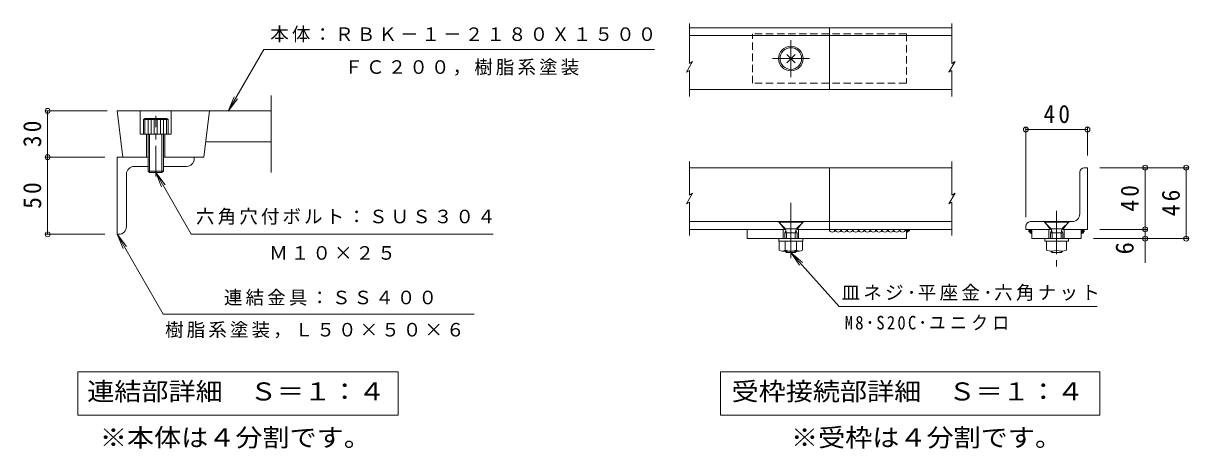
# Model space of a CAD drawing. Units: millimetres on the paper, enlarged 15 times, with parts at other scales. Extents: x -2648 to 2841, y -2054 to 1725.
# Drawn here: x 3 to 2841, y 581 to 1615 of the extents above; entities that cross this region are included whole.
import ezdxf
from ezdxf.enums import TextEntityAlignment as Align

# ---------------------------------------------------------------- set-up
doc = ezdxf.new("R2010")
doc.units = ezdxf.units.MM
doc.header["$LTSCALE"] = 15
doc.header["$PDMODE"] = 32
doc.header["$PDSIZE"] = 12
for name, pattern in [('CHAIN1', [8, 5, -1, 1, -1]), ('CHAIN2', [12, 9, -1, 1, -1]), ('DASHED1', [1.8, 1.2, -0.6])]:
    doc.linetypes.add(name, pattern=pattern)
for name, color, linetype, lineweight in [('1-0', 3, 'Continuous', 9), ('1-4', 7, 'Continuous', 9), ('1-5', 7, 'Continuous', 9)]:
    doc.layers.add(name, color=color, linetype=linetype, lineweight=lineweight)
doc.styles.add('ＭＳ ゴシック', font='')
doc.styles.get('ＭＳ ゴシック').set_extended_font_data('MS Gothic')

msp = doc.modelspace()

# ---------------------------------------------------------------- linework, layer by layer
at = {"layer": '1-0'}
for p, q in [((231.43, 1402.07), (245.24, 1289.57)), ((456.43, 1402.07), (442.62, 1289.57)), ((442.62, 1289.57), (418.93, 1289.57))]:
    msp.add_line(p, q, dxfattribs=at)
at = {"layer": '1-4', "color": 4}
for p, q in [((1625.23, 1614.96), (1625.23, 1517.56)), ((2264.22, 1614.96), (2264.22, 1517.56)), ((1617.81, 1496.15), (1632.65, 1521.85)), ((1632.65, 1521.85), (1625.23, 1517.56)), ((2256.8, 1496.15), (2271.63, 1521.85)), ((2271.63, 1521.85), (2264.22, 1517.56)), ((2256.8, 1496.15), (2264.22, 1500.43)), ((2264.22, 1500.43), (2264.22, 1437.44)), ((231.43, 1289.57), (231.43, 1102.07)), ((306.43, 1289.57), (231.43, 1289.57)), ((343.93, 1289.57), (418.93, 1289.57)), ((418.93, 1285.81), (418.93, 1289.57)), ((1625.23, 1279), (1625.23, 1197.56)), ((2264.22, 1279), (2264.22, 1197.56)), ((306.43, 1267.07), (272.68, 1267.07)), ((400.18, 1267.07), (343.93, 1267.07)), ((253.93, 1120.82), (253.93, 1248.32)), ((1617.81, 1176.15), (1632.65, 1201.84)), ((1632.65, 1201.84), (1625.23, 1197.56)), ((2256.8, 1176.15), (2271.63, 1201.84)), ((2271.63, 1201.84), (2264.22, 1197.56)), ((235.18, 1102.07), (231.43, 1102.07))]:
    msp.add_line(p, q, dxfattribs=at)
at = {"layer": '1-4', "color": 3}
for p, q in [((1965.68, 1604.29), (1625.23, 1604.29)), ((1965.68, 1454.29), (1965.68, 1604.29)), ((1965.68, 1604.29), (2264.22, 1604.29)), ((1965.68, 1585.54), (1625.23, 1585.54)), ((1965.68, 1585.54), (2264.22, 1585.54)), ((1965.68, 1454.29), (1625.23, 1454.29)), ((1965.68, 1454.29), (2264.22, 1454.29)), ((606.43, 1252.07), (606.43, 1439.57)), ((606.43, 1402.07), (231.43, 1402.07)), ((287.68, 1402.07), (287.68, 1345.82)), ((362.68, 1402.07), (362.68, 1345.82)), ((362.68, 1345.82), (287.68, 1345.82)), ((302.68, 1345.82), (302.68, 1289.57)), ((347.68, 1345.82), (347.68, 1289.57)), ((606.43, 1327.07), (447.22, 1327.07)), ((1625.23, 1264), (2264.22, 1264)), ((1965.68, 1264), (1965.68, 1113.99)), ((2575.31, 1151.49), (2575.31, 1252.74)), ((2586.56, 1263.99), (2594.06, 1263.99)), ((2594.06, 1263.99), (2594.06, 1113.99)), ((1841.93, 1132.75), (1625.23, 1132.75)), ((1625.23, 1113.99), (1856.93, 1113.99)), ((1765.54, 1091.49), (1765.54, 1113.99)), ((1856.93, 1113.99), (1841.93, 1132.75)), ((1853.18, 1113.99), (1853.18, 1091.49)), ((1886.93, 1113.99), (1901.93, 1132.75)), ((1886.93, 1113.99), (2264.22, 1113.99)), ((1890.68, 1113.99), (1890.68, 1091.49)), ((2264.22, 1132.75), (1901.93, 1132.75)), ((2153.18, 1113.99), (2153.18, 1091.49)), ((2444.06, 1121.49), (2444.06, 1113.99)), ((2444.06, 1113.99), (2504.06, 1113.99)), ((2500.31, 1113.99), (2500.31, 1091.49)), ((2534.06, 1113.99), (2549.06, 1132.74)), ((2534.06, 1113.99), (2594.06, 1113.99)), ((2537.81, 1113.99), (2537.81, 1091.49)), ((2556.56, 1132.74), (2549.06, 1132.74)), ((2579.06, 1113.99), (2579.06, 1091.49)), ((1765.54, 1091.49), (2153.18, 1091.49))]:
    msp.add_line(p, q, dxfattribs=at)
at = {"layer": '1-4', "color": 4, "linetype": 'DASHED1'}
for p in [(2153.18, 1589.29), (1778.18, 1469.29)]:
    msp.add_line(p, (1778.18, 1589.29), dxfattribs=at)
at = {"layer": '1-4', "color": 4, "linetype": 'CHAIN2'}
for p, q in [((1871.93, 1484.29), (1871.93, 1574.29)), ((1916.93, 1529.29), (1826.93, 1529.29)), ((1871.93, 1178.48), (1871.93, 1044.08))]:
    msp.add_line(p, q, dxfattribs=at)
at = {"layer": '1-4'}
for p, q in [((501.57, 1401.7), (588.17, 1551.7)), ((1539.98, 1551.7), (588.17, 1551.7)), ((1882.1, 1519.12), (1861.75, 1539.47)), ((1861.75, 1519.12), (1882.1, 1539.47)), ((501.57, 1401.7), (515.92, 1436.35)), ((501.57, 1401.7), (524.4, 1431.45)), ((57.39, 1402.07), (207.05, 1402.07)), ((61.89, 1402.07), (61.89, 1289.57)), ((2444.06, 1361.46), (2444.06, 1143.99)), ((2444.06, 1356.96), (2594.06, 1356.96)), ((2594.06, 1361.46), (2594.06, 1293.99)), ((57.39, 1289.57), (201.43, 1289.57)), ((61.89, 1289.57), (61.89, 1102.07)), ((325.18, 1252.07), (348.01, 1222.31)), ((325.18, 1252.07), (339.53, 1217.42)), ((2839.23, 1263.99), (2624.06, 1263.99)), ((2734.67, 1263.99), (2734.67, 1113.99)), ((2834.73, 1263.99), (2834.73, 1091.49)), ((1842.3, 1132.76), (1901.55, 1132.76)), ((1842.3, 1131.64), (1901.55, 1131.64)), ((1857.17, 1116.77), (1842.3, 1131.64)), ((1856.93, 1105.95), (1859.77, 1110.88)), ((1858.3, 1115.33), (1885.56, 1115.33)), ((1859.13, 1113.35), (1861.05, 1105.95)), ((1884.73, 1113.35), (1882.8, 1105.95)), ((1886.93, 1105.95), (1884.09, 1110.88)), ((1886.68, 1116.77), (1901.55, 1131.64)), ((2489.43, 1132.76), (2548.68, 1132.76)), ((2489.43, 1131.64), (2548.68, 1131.64)), ((2504.3, 1116.77), (2489.43, 1131.64)), ((2504.06, 1105.95), (2506.9, 1110.88)), ((2505.43, 1115.33), (2532.69, 1115.33)), ((2506.26, 1113.35), (2508.18, 1105.95)), ((2531.86, 1113.35), (2529.93, 1105.95)), ((2534.06, 1105.95), (2531.21, 1110.88)), ((2533.81, 1116.77), (2548.68, 1131.64)), ((2739.17, 1113.99), (2624.06, 1113.99)), ((2734.67, 1113.99), (2734.67, 1032.33)), ((57.39, 1102.07), (201.43, 1102.07)), ((231.43, 1102.07), (245.78, 1067.42)), ((231.43, 1102.07), (254.26, 1072.31)), ((231.43, 1102.07), (343.39, 908.13)), ((1843.8, 1063.82), (1843.8, 1085.49)), ((1856.93, 1105.95), (1886.93, 1105.95)), ((1856.93, 1105.95), (1856.93, 1091.49)), ((1857.88, 1063.82), (1857.88, 1085.49)), ((1861.05, 1105.95), (1861.05, 1091.49)), ((1882.8, 1105.95), (1882.8, 1091.49)), ((1885.98, 1063.82), (1885.98, 1085.49)), ((1886.93, 1105.95), (1886.93, 1091.49)), ((1900.05, 1063.82), (1900.05, 1085.49)), ((1900.99, 1085.49), (1900.99, 1091.49)), ((2494.68, 1085.49), (2494.68, 1063.82)), ((2504.06, 1105.95), (2534.06, 1105.95)), ((2504.06, 1105.95), (2504.06, 1091.49)), ((2508.18, 1105.95), (2508.18, 1091.49)), ((2519.06, 1085.49), (2519.06, 1063.82)), ((2529.93, 1105.95), (2529.93, 1091.49)), ((2534.06, 1105.95), (2534.06, 1091.49)), ((2543.43, 1085.49), (2543.43, 1063.82)), ((2548.12, 1085.49), (2548.12, 1091.49)), ((2839.23, 1091.49), (2609.06, 1091.49)), ((1893.02, 1061.12), (1850.84, 1061.12)), ((1861.05, 1057.75), (1857.68, 1061.12)), ((1861.05, 1061.12), (1861.05, 1057.75)), ((1861.05, 1057.75), (1882.8, 1057.75)), ((1871.93, 1057.75), (1893.06, 1026.77)), ((1882.8, 1061.12), (1882.8, 1057.75)), ((1882.8, 1057.75), (1886.18, 1061.12)), ((2508.18, 1057.75), (2504.81, 1061.12)), ((2508.18, 1061.12), (2508.18, 1057.75)), ((2508.18, 1057.75), (2529.93, 1057.75)), ((2529.93, 1061.12), (2529.93, 1057.75)), ((2529.93, 1057.75), (2533.3, 1061.12)), ((1989.65, 926.06), (2618.04, 926.06)), ((1100.95, 908.13), (343.39, 908.13)), ((1700.54, 767.2), (2624.54, 767.2)), ((1700.54, 767.2), (1700.54, 662.2)), ((2624.54, 767.2), (2624.54, 662.2)), ((1700.54, 662.2), (2624.54, 662.2))]:
    msp.add_line(p, q, dxfattribs=at)
at = {"layer": '1-4', "color": 2}
for p, q in [((295.18, 1381.07), (295.18, 1345.82)), ((298.93, 1381.07), (298.93, 1345.82)), ((351.28, 1383.32), (299.08, 1383.32)), ((306.43, 1381.07), (306.43, 1255.82)), ((313.93, 1381.07), (313.93, 1345.82)), ((321.43, 1381.07), (321.43, 1345.82)), ((328.93, 1381.07), (328.93, 1345.82)), ((336.43, 1381.07), (336.43, 1345.82)), ((343.93, 1381.07), (343.93, 1345.82)), ((355.18, 1381.07), (351.28, 1383.32)), ((351.43, 1381.07), (351.43, 1345.82)), ((355.18, 1345.82), (355.18, 1381.07)), ((310.18, 1345.82), (310.18, 1252.07)), ((340.18, 1252.07), (340.18, 1345.82)), ((343.93, 1255.82), (343.93, 1345.82)), ((306.43, 1255.82), (343.93, 1255.82)), ((306.43, 1255.82), (310.18, 1252.07)), ((340.18, 1252.07), (310.18, 1252.07)), ((343.93, 1255.82), (340.18, 1252.07))]:
    msp.add_line(p, q, dxfattribs=at)
at = {"layer": '1-4', "color": 2, "linetype": 'CHAIN1'}
msp.add_line((325.18, 1242.21), (325.18, 1390.11), dxfattribs=at)
at = {"layer": '1-4', "color": 4, "linetype": 'CHAIN1'}
msp.add_line((2519.06, 1158.93), (2519.06, 1023.9), dxfattribs=at)
at = {"layer": '1-4', "linetype": 'DASHED1'}
for p, q in [((1842.3, 1132.76), (1842.3, 1131.64)), ((1901.55, 1132.76), (1901.55, 1131.64)), ((2489.43, 1132.76), (2489.43, 1131.64)), ((2548.68, 1132.76), (2548.68, 1131.64))]:
    msp.add_line(p, q, dxfattribs=at)
at = {"layer": '1-4', "color": 4, "linetype": 'DASHED1'}
msp.add_lwpolyline([(2153.18, 1589.29), (2153.18, 1469.29), (1778.18, 1469.29)], dxfattribs=at)
at = {"layer": '1-4', "color": 4}
for points in [[(1617.81, 1496.15), (1625.23, 1500.43), (1625.23, 1437.44)], [(1617.81, 1176.15), (1625.23, 1180.43), (1625.23, 1098.99)], [(2256.8, 1176.15), (2264.22, 1180.43), (2264.22, 1098.99)]]:
    msp.add_lwpolyline(points, dxfattribs=at)
at = {"layer": '1-4', "color": 2}
msp.add_lwpolyline([(355.18, 1381.07), (295.18, 1381.07), (299.08, 1383.32)], dxfattribs=at)
at = {"layer": '1-4'}
for points in [[(325.18, 1252.07), (411.78, 1102.07), (1146.88, 1102.07)], [(1900.99, 1085.49), (1842.87, 1085.49), (1842.87, 1091.49)], [(2548.12, 1085.49), (2490, 1085.49), (2490, 1091.49)], [(1989.65, 926.06), (1871.93, 1057.75), (1900.36, 1033.29)]]:
    msp.add_lwpolyline(points, dxfattribs=at)
at = {"layer": '1-4', "color": 3}
for points in [[(2153.18, 1113.99), (2153.11, 1112.42), (2153.81, 1110.67), (2153.81, 1108.92), (2153.46, 1107.18), (2155.21, 1106.48), (2156.26, 1108.22), (2157.65, 1108.57), (2159.05, 1109.97), (2160.45, 1110.67), (2160.45, 1112.42), (2158.7, 1113.46), (2157.31, 1113.46), (2155.91, 1113.11), (2154.51, 1112.07), (2156.26, 1111.37), (2154.51, 1112.07), (2156.26, 1111.02), (2157.65, 1111.37), (2155.91, 1112.07), (2154.51, 1111.02), (2153.81, 1109.27), (2155.56, 1109.62), (2156.96, 1110.32), (2155.21, 1110.32), (2153.81, 1109.62), (2155.56, 1109.62), (2157.65, 1110.32), (2159.05, 1111.37), (2157.31, 1111.37), (2155.91, 1109.97), (2158.35, 1111.02), (2159.75, 1111.72), (2158, 1110.32), (2158.35, 1112.07), (2156.61, 1112.07), (2155.21, 1112.07), (2154.51, 1113.81), (2154.51, 1112.07), (2153.11, 1111.02)], [(2153.11, 1111.02), (2153.11, 1109.27), (2154.86, 1109.97), (2154.51, 1108.22), (2154.16, 1107.88)], [(2459.06, 1113.99), (2459, 1111.95), (2459, 1110.14), (2459, 1107.96), (2458.28, 1106.14), (2458.28, 1104.33), (2456.83, 1103.96), (2455.37, 1105.05), (2453.92, 1106.14), (2453.19, 1107.96), (2452.47, 1109.77), (2452.47, 1111.59), (2451.74, 1113.41), (2450.29, 1113.41), (2452.1, 1113.41), (2453.56, 1113.41), (2455.01, 1112.68), (2456.46, 1111.95), (2457.19, 1110.14), (2457.92, 1108.32), (2455.37, 1107.96), (2453.92, 1108.68), (2452.47, 1109.05), (2451.01, 1110.14), (2452.83, 1111.23), (2454.28, 1110.14), (2456.46, 1109.05), (2457.92, 1106.87), (2455.37, 1107.23), (2453.92, 1108.32), (2452.47, 1109.41), (2454.28, 1109.05), (2455.74, 1107.96), (2454.65, 1109.77), (2453.92, 1111.59), (2455.74, 1111.59), (2457.19, 1110.5), (2458.64, 1109.41), (2456.83, 1109.41), (2455.37, 1111.23)], [(2504.06, 1113.99), (2489.06, 1132.74), (2455.31, 1132.74)], [(2455.37, 1111.23), (2457.19, 1111.23), (2457.92, 1109.41), (2456.1, 1110.86), (2456.1, 1112.68), (2457.92, 1111.95), (2456.83, 1113.77), (2458.64, 1111.95), (2457.92, 1110.14), (2456.83, 1108.32), (2455.37, 1107.96), (2455.37, 1108.32)], [(2459.06, 1113.99), (2459.06, 1091.49), (2579.06, 1091.49)], [(2579.06, 1113.99), (2579.11, 1111.95), (2579.11, 1110.14), (2579.11, 1107.96), (2579.84, 1106.14), (2579.84, 1104.33), (2581.29, 1103.96), (2582.74, 1105.05), (2584.2, 1106.14), (2584.92, 1107.96), (2585.65, 1109.77), (2585.65, 1111.59), (2586.38, 1113.41), (2587.83, 1113.41), (2586.01, 1113.41), (2584.56, 1113.41), (2583.11, 1112.68), (2581.65, 1111.95), (2580.93, 1110.14), (2580.2, 1108.32), (2582.74, 1107.96), (2584.2, 1108.68), (2585.65, 1109.05), (2587.1, 1110.14), (2585.29, 1111.23), (2583.83, 1110.14), (2581.65, 1109.05), (2580.2, 1106.87), (2582.74, 1107.23), (2584.2, 1108.32), (2585.65, 1109.41), (2583.83, 1109.05), (2582.38, 1107.96), (2583.47, 1109.77), (2584.2, 1111.59), (2582.38, 1111.59), (2580.93, 1110.5), (2579.47, 1109.41), (2581.29, 1109.41), (2582.74, 1111.23)], [(2582.74, 1111.23), (2580.93, 1111.23), (2580.2, 1109.41), (2582.02, 1110.86), (2582.02, 1112.68), (2580.2, 1111.95), (2581.29, 1113.77), (2579.47, 1111.95), (2580.2, 1110.14), (2581.29, 1108.32), (2582.74, 1107.96), (2582.74, 1108.32)]]:
    msp.add_lwpolyline(points, dxfattribs=at)
msp.add_circle((1871.93, 1529.29), 30, dxfattribs=at)
at = {"layer": '1-4'}
msp.add_circle((1871.93, 1529.29), 26.25, dxfattribs=at)
at = {"layer": '1-4', "color": 4}
for centre, start, end in [((400.18, 1285.81), 270, 0), ((272.68, 1248.32), 90, 180), ((235.18, 1120.82), 270, 0)]:
    msp.add_arc(centre, 18.75, start, end, dxfattribs=at)
at = {"layer": '1-4', "color": 3}
for centre, radius, start, end in [((2586.56, 1252.74), 11.25, 90, 180), ((2556.56, 1151.49), 18.75, 270, 0), ((1972.72, 1114.25), 7.13, 182.1183, 357.90616), ((1986.98, 1114.25), 7.13, 182.1183, 357.90616), ((2001.23, 1114.25), 7.13, 182.1183, 357.90616), ((2015.48, 1114.25), 7.13, 182.1183, 357.90616), ((2029.74, 1114.25), 7.13, 182.1183, 357.90616), ((2043.99, 1114.25), 7.13, 182.1183, 357.90616), ((2058.24, 1114.25), 7.13, 182.1183, 357.90616), ((2072.5, 1114.25), 7.13, 182.1183, 357.90616), ((2086.75, 1114.25), 7.13, 182.1183, 357.90616), ((2101, 1114.25), 7.13, 182.1183, 357.90616), ((2115.25, 1114.25), 7.13, 182.1183, 357.90616), ((2129.51, 1114.25), 7.13, 182.1183, 357.90616), ((2143.76, 1114.25), 7.13, 182.1183, 357.90616), ((2455.31, 1121.49), 11.25, 90, 180)]:
    msp.add_arc(centre, radius, start, end, dxfattribs=at)
at = {"layer": '1-4'}
for centre, radius, start, end in [((1851.87, 1111.46), 7.5, 14.5742, 45), ((1891.99, 1111.46), 7.5, 135, 165.4258), ((2499, 1111.46), 7.5, 14.5742, 45), ((2539.12, 1111.46), 7.5, 135, 165.4258), ((1850.84, 1071.62), 10.5, 227.92572, 312.07428), ((1871.93, 1098.95), 37.84, 248.19786, 291.80214), ((1893.02, 1071.62), 10.5, 227.92557, 312.07463), ((2506.87, 1089.91), 28.8, 244.96066, 295.03967), ((2531.25, 1089.91), 28.8, 244.96033, 295.03934)]:
    msp.add_arc(centre, radius, start, end, dxfattribs=at)
for p in [(61.89, 1402.07), (2444.06, 1356.96), (2594.06, 1356.96), (61.89, 1289.57), (2734.67, 1263.99), (2834.73, 1263.99), (61.89, 1102.07), (2734.67, 1113.99), (2734.67, 1091.49), (2834.73, 1091.49)]:
    msp.add_point(p, dxfattribs=at)
at = {"layer": '1-5'}
for p, q in [((135.81, 767.2), (915.81, 767.2)), ((135.81, 767.2), (135.81, 662.2)), ((915.81, 767.2), (915.81, 662.2)), ((135.81, 662.2), (915.81, 662.2))]:
    msp.add_line(p, q, dxfattribs=at)

# ---------------------------------------------------------------- texts
at = {"layer": '1-4', "color": 2, "style": 'ＭＳ ゴシック'}
msp.add_text('6', height=43.99, rotation=90, dxfattribs=at).set_placement((2719.67, 1053.1), align=Align.BOTTOM_LEFT)
at = {"layer": '1-4', "color": 2, "style": 'ＭＳ ゴシック', "width": 1.1}
for s, p in [('受枠接続部詳細\u3000Ｓ＝１：４', (1727.54, 684.7)), ('※本体は４分割です。', (189.03, 572.69)), ('※受枠は４分割です。', (1872.25, 572.69))]:
    msp.add_text(s, height=43.99, dxfattribs=at).set_placement(p, align=Align.BOTTOM_LEFT)
at = {"layer": '1-4', "char_height": 32.99, "attachment_point": 7, "style": 'ＭＳ ゴシック'}
for s, insert in [('\\T1.17;本体：ＲＢＫ－１－２１８０Ｘ１５００', (604.11, 1568.53)), ('\\T1.17;ＦＣ２００，樹脂系塗装', (784.95, 1487.38)), ('\\T1.17;六角穴付ボルト：ＳＵＳ３０４', (423.34, 1124.98)), ('\\T1.17;Ｍ１０×２５', (601.59, 1039.64)), ('\\T1.17;連結金具：ＳＳ４００', (491.31, 928.17)), ('\\T1.18;皿ネジ･平座金･六角ナット', (1995.26, 940.01)), ('\\T1.17;樹脂系塗装，Ｌ５０×５０×６', (348.03, 848.74)), ('\\T1.27;\\W0.9;M8･S20C･ユニクロ', (2003.04, 868.65))]:
    msp.add_mtext(s, dxfattribs=dict(at, insert=insert))
at = {"layer": '1-4', "color": 2, "insert": (2487.18, 1371.96), "char_height": 43.99, "attachment_point": 7, "style": 'ＭＳ ゴシック'}
msp.add_mtext('\\T1.27;\\W0.95;40', dxfattribs=at)
at = {"layer": '1-4', "color": 2, "char_height": 43.99, "attachment_point": 7, "rotation": 90, "style": 'ＭＳ ゴシック'}
for s, insert in [('\\T1.27;\\W0.95;30', (46.89, 1313.94)), ('\\T1.27;\\W0.95;50', (46.89, 1163.94)), ('\\T1.27;\\W0.95;40', (2719.67, 1157.12)), ('\\T1.27;\\W0.95;46', (2819.73, 1145.87))]:
    msp.add_mtext(s, dxfattribs=dict(at, insert=insert))
at = {"layer": '1-5', "color": 2, "style": 'ＭＳ ゴシック', "width": 1.1}
msp.add_text('連結部詳細\u3000Ｓ＝１：４', height=43.99, dxfattribs=at).set_placement((158.31, 684.7), align=Align.BOTTOM_LEFT)

doc.saveas('drawing.dxf')
